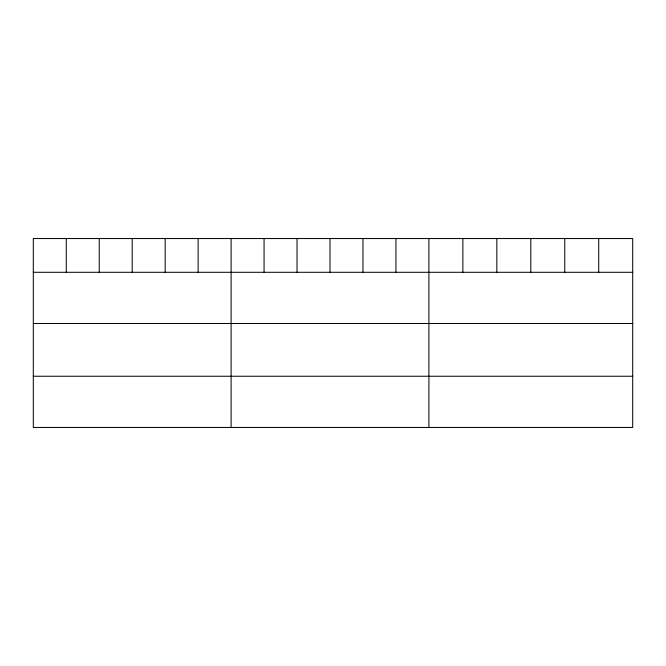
<?xml version="1.0" encoding="UTF-8"?>
<svg xmlns="http://www.w3.org/2000/svg" width="666" height="666" viewBox="0 0 666 666"><rect width="100%" height="100%" fill="white"/><g stroke="black" fill="none" stroke-linecap="round" stroke-linejoin="round"><path stroke-width="1" d="M632.7 272.294L632.7 427.455L33.3 427.455L33.3 238.545L632.7 238.545L632.7 272.294L33.3 272.294M33.3 323.493L632.7 323.493M33.3 376.248L632.7 376.248M598.734 238.545L598.734 272.294M564.768 238.545L564.768 272.294M530.802 238.545L530.802 272.294M496.836 238.545L496.836 272.294M462.87 238.545L462.87 272.294M428.904 238.545L428.904 427.455M395.937 238.545L395.937 272.294M362.97 238.545L362.97 272.294M330.003 238.545L330.003 272.294M297.036 238.545L297.036 272.294M264.069 238.545L264.069 272.294M231.102 238.545L231.102 427.455M198.135 238.545L198.135 272.294M165.168 238.545L165.168 272.294M132.201 238.545L132.201 272.294M99.234 238.545L99.234 272.294M66.267 238.545L66.267 272.294"/></g></svg>
